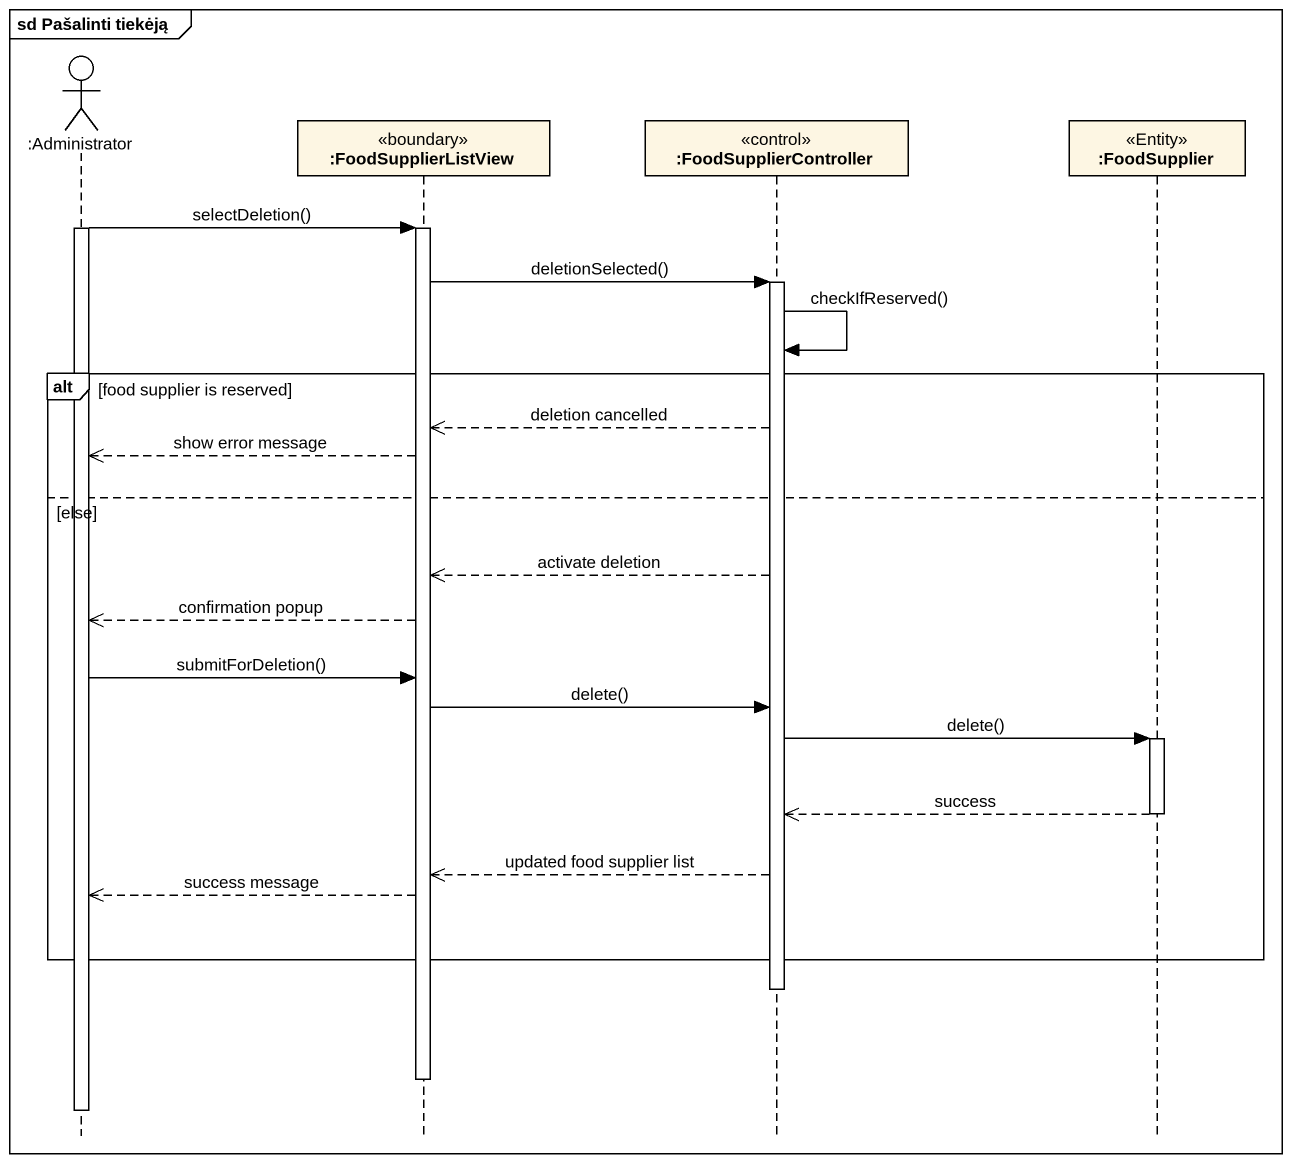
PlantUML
@startuml
mainframe sd Pašalinti tiekėją
hide footbox
actor ":Administrator" as Administrator
participant ":FoodSupplierListView" as FoodSupplierListView <<boundary>>
participant ":FoodSupplierController" as FoodSupplierController <<control>>
participant ":FoodSupplier" as FoodSupplier <<Entity>>

activate Administrator
Administrator -> FoodSupplierListView : selectDeletion()
activate FoodSupplierListView
FoodSupplierListView -> FoodSupplierController : deletionSelected()
activate FoodSupplierController
FoodSupplierController -> FoodSupplierController : checkIfReserved()
alt food supplier is reserved
  FoodSupplierController -->> FoodSupplierListView : deletion cancelled
  FoodSupplierListView -->> Administrator : show error message
else else
  FoodSupplierController -->> FoodSupplierListView : activate deletion
  FoodSupplierListView -->> Administrator : confirmation popup
  Administrator -> FoodSupplierListView : submitForDeletion()
  FoodSupplierListView -> FoodSupplierController : delete()
  FoodSupplierController -> FoodSupplier : delete()
  activate FoodSupplier
  FoodSupplier -->> FoodSupplierController : success
  deactivate FoodSupplier
  FoodSupplierController -->> FoodSupplierListView : updated food supplier list
  FoodSupplierListView -->> Administrator : success message
end
deactivate FoodSupplierController
deactivate FoodSupplierListView
deactivate Administrator
@enduml
